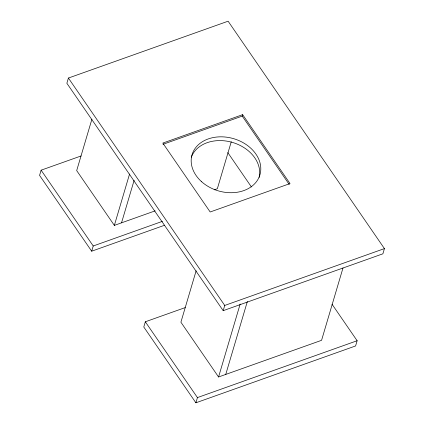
<?xml version="1.0" encoding="UTF-8"?>
<svg xmlns="http://www.w3.org/2000/svg" width="424" height="424" viewBox="0 0 424 424"><rect width="100%" height="100%" fill="white"/><g stroke="black" fill="none" stroke-linecap="round" stroke-linejoin="round"><path stroke-width="0.64" d="M81.042 155.974L41.117 170.183L39.57 175.398L91.679 251.199L164.666 225.218M68.407 78.048L66.865 83.263L223.188 310.665L382.883 253.817L384.43 248.602L228.107 21.2L68.407 78.048L224.731 305.45L223.188 310.665M91.907 119.213L76.686 170.602L114.348 225.388L155.131 210.866M91.679 251.199L93.227 245.984L41.117 170.183M114.348 225.388L129.569 173.994M121.534 222.828L134.127 180.317M185.256 307.575L145.331 321.784L143.789 326.999L195.893 402.8L355.593 345.952L357.135 340.737L332.019 304.199M231.255 141.77L217.348 188.717L214.237 189.825M196.127 270.809L180.905 322.203L218.561 376.984L321.567 340.318L342.99 267.989M289.226 184.472L242.226 116.107L242.655 114.655L162.811 143.084L210.182 211.989L290.027 183.566L242.655 114.655M195.893 402.8L197.441 397.585L145.331 321.784M218.561 376.984L240.175 304.024M225.748 374.429L247.362 301.464M163.002 144.308L242.226 116.107M93.227 245.984L162.466 221.333M224.731 305.45L384.43 248.602M197.441 397.585L357.135 340.737M227.805 152.598L251.421 186.958M191.351 157.198A35.404 27.2 16.5 0 1 232.681 142.48A35.404 27.2 16.5 0 1 259.133 177.412M201.665 181.758A35.404 27.2 16.5 0 0 259.721 175.51A35.404 27.2 16.5 0 0 216.579 137.053A35.404 27.2 16.5 0 0 201.665 181.758"/></g></svg>
